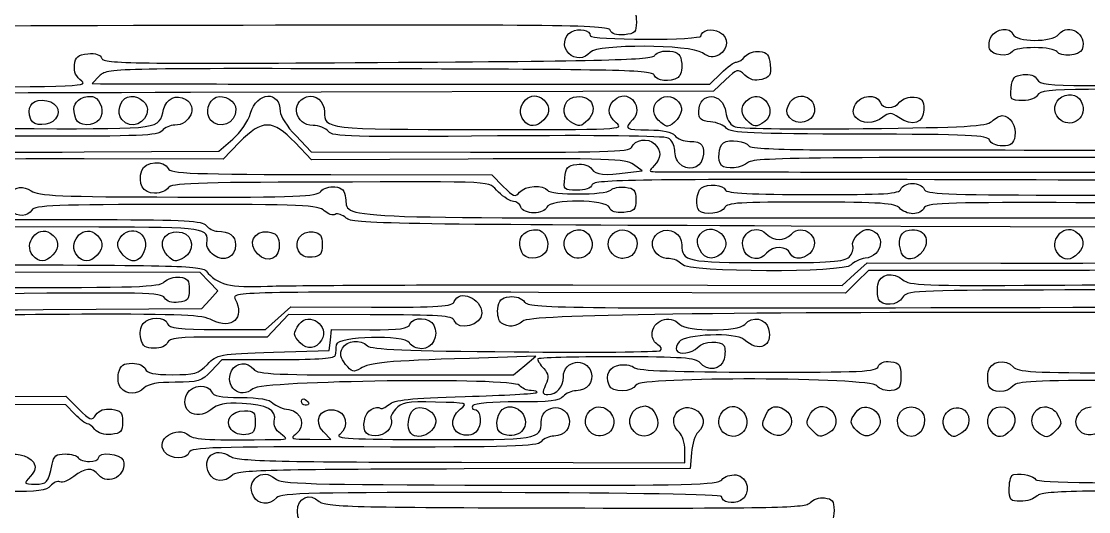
# Model space of a CAD drawing. Extents: x 25 to 242, y 39 to 365.
# Drawn here: x 101.6 to 162.4, y 161.5 to 189.4 of the extents above; entities that cross this region are included whole.
import ezdxf

# ---------------------------------------------------------------- set-up
doc = ezdxf.new("R2010")
doc.units = 0
doc.layers.add('Layer_1', color=7, linetype='CONTINUOUS')

msp = doc.modelspace()

# ---------------------------------------------------------------- linework, layer by layer
at = {"layer": 'Layer_1', "color": 7}
for points in [[(132.803239, 187.570313)], [(156.783205, 187.828763)], [(102.149419, 183.815133)], [(104.718049, 183.840003)], [(107.330609, 183.806473)], [(112.373979, 183.795773)], [(130.235929, 183.757753)], [(132.906599, 183.671973)], [(137.902319, 183.777993)], [(142.945689, 183.767333)], [(145.378239, 183.926773)], [(160.740465, 183.854273)], [(156.777925, 182.633343)], [(139.087909, 181.313533)], [(141.497179, 181.193553)], [(132.568139, 180.476153)], [(140.228279, 178.610493)], [(140.262589, 176.395893)], [(102.263059, 176.055013)], [(104.784739, 176.050003)], [(107.418249, 176.070133)], [(109.939899, 176.065133)], [(115.073619, 176.146933)], [(117.407979, 176.314743)], [(130.121539, 176.240383)], [(132.767589, 176.152443)], [(135.289279, 176.147443)], [(142.820939, 176.288163)], [(151.766019, 176.194713)], [(160.682795, 176.147793)], [(139.238099, 175.555233)], [(150.451339, 173.576553)], [(128.966429, 172.209893)], [(117.499929, 171.081163)], [(156.740095, 168.612323)], [(117.569149, 167.754533)], [(113.565619, 166.139343)], [(141.528439, 166.063133)], [(144.151009, 166.038133)], [(146.683589, 166.077933)], [(149.215709, 166.061833)], [(156.862605, 166.038173)], [(123.797679, 165.931243)], [(128.963649, 165.919443)], [(133.996859, 166.024533)], [(136.518539, 166.019553)], [(151.906229, 165.893183)], [(154.380539, 165.981543)], [(159.496175, 166.001923)], [(162.038425, 165.961183)], [(157.900975, 162.805693)], [(114.828579, 162.342973)]]:
    msp.add_lwpolyline(points, close=True, dxfattribs=at)
for points in [[(106.069149, 186.296583), (105.647529, 185.866543), (106.120289, 185.847443)], [(123.719599, 185.824543), (140.846159, 185.820543), (141.488559, 186.451133)], [(165.901245, 186.217153), (165.210825, 185.534593), (162.418275, 185.517593)], [(141.735419, 186.069413), (141.055029, 185.413273), (111.239869, 185.345473)], [(158.011015, 185.594513), (158.011235, 185.594463)], [(95.847479, 183.765723), (95.528909, 183.302153), (102.344659, 183.287653)], [(149.152009, 183.929273), (149.152019, 183.929773)], [(105.180579, 181.961713), (112.868129, 182.003813), (113.652339, 182.686743)], [(114.042739, 182.508593), (113.111639, 181.540973), (105.192539, 181.557773)], [(127.068559, 181.554593), (118.137389, 181.509893), (117.203589, 182.491693)], [(117.239799, 182.887063), (118.121229, 181.961303), (127.196109, 181.942003)], [(136.171209, 180.780013), (136.975999, 180.887443), (136.487869, 181.243393)], [(119.250479, 180.666063), (128.411649, 180.646563), (129.069339, 179.989523)], [(130.077989, 178.811433), (130.077989, 178.811613)], [(106.029879, 177.674363), (100.158339, 177.686863), (100.160339, 178.400683)], [(100.581379, 178.641973), (100.579379, 178.116883), (106.227449, 178.104883)], [(170.576381, 176.917223), (170.433371, 177.645653), (145.466809, 177.738753)], [(112.573589, 176.074133), (112.574179, 176.074133)], [(157.449445, 175.198543), (149.871479, 175.211143), (149.217909, 174.565023), (148.564359, 173.918913), (131.072769, 173.956113)], [(133.035299, 174.380453), (148.375589, 174.357153), (149.089029, 174.998593), (149.802469, 175.640033), (157.418385, 175.623833)], [(102.859269, 172.972543), (111.896709, 173.037443), (112.353369, 173.537343), (112.810029, 174.037243), (112.301769, 174.561133), (111.793519, 175.085023), (96.575779, 175.109923), (81.358053, 175.134823), (80.707943, 174.492113)], [(112.795909, 171.840403), (115.530049, 171.834403), (116.250079, 172.479263), (116.970099, 173.124133), (121.563399, 173.114133)], [(121.488989, 172.683363), (116.822629, 172.693363), (116.216629, 172.048263), (115.610629, 171.403153), (112.835529, 171.409153)], [(115.972349, 170.546043), (119.154229, 170.647013), (119.222529, 171.239403), (119.290829, 171.831783), (121.460869, 171.826783)], [(108.419619, 171.313603), (108.419619, 171.314083)], [(122.384219, 169.248833), (129.656989, 169.253833), (130.289079, 169.785683), (130.921159, 170.317503), (127.138229, 170.196983)], [(116.249799, 170.114093), (113.031939, 170.121093), (112.425939, 169.476003)], [(104.662209, 167.012633), (104.138539, 167.552413), (88.788733, 167.585013), (73.438923, 167.617613), (73.442923, 168.991743)], [(107.276729, 168.514543), (107.276829, 168.514793)], [(135.094459, 168.661743), (135.094459, 168.661383)], [(90.896983, 167.971163), (104.151279, 168.037563), (104.868939, 167.320623)], [(105.805089, 166.137183), (105.805069, 166.137343)], [(118.047569, 165.583693), (119.243509, 165.580693), (118.819769, 166.017463)], [(121.275929, 165.935923), (121.275989, 165.936243)], [(109.770269, 164.864693), (109.770269, 164.865193)], [(126.692079, 164.272513), (139.412979, 164.245513), (139.414979, 164.973253)], [(139.793529, 164.820453), (139.726929, 163.921643), (126.839019, 163.893443)], [(112.310679, 163.641023), (112.310929, 163.641053)]]:
    msp.add_lwpolyline(points, dxfattribs=at)
for points in [[(136.081199, 190.065953), (136.565459, 190.007753), (136.655999, 189.894693), (136.654299, 189.350413)], [(108.002089, 189.156973), (85.596803, 189.095073), (80.936913, 189.032423), (80.796903, 188.791073)], [(135.160689, 188.901653), (135.051369, 189.196453), (132.155979, 189.223673), (108.002089, 189.156973)], [(136.654299, 189.350413), (136.652299, 188.778353), (136.573599, 188.696413), (135.967669, 188.637853)], [(160.713445, 188.652993), (161.286085, 189.356543), (162.378465, 188.664393), (162.053485, 187.803893)], [(132.803189, 187.570273), (132.426179, 187.958883), (132.502299, 188.561553), (132.959949, 188.811283)], [(132.959949, 188.811283), (133.387409, 189.044543), (134.026179, 188.905183), (134.025159, 188.578863)], [(134.025159, 188.578863), (134.024899, 188.473033), (135.443009, 188.383433), (137.176669, 188.379753)], [(135.967669, 188.637853), (135.501749, 188.592853), (135.243969, 188.677053), (135.160689, 188.901653)], [(137.176669, 188.379753), (138.910329, 188.375753), (140.329049, 188.459653), (140.329379, 188.565463)], [(140.329379, 188.565463), (140.330379, 188.891773), (140.970029, 189.028433), (141.396019, 188.793363)], [(141.396019, 188.793363), (141.928039, 188.499793), (141.909979, 187.799923), (141.362719, 187.501263)], [(156.865985, 188.528813), (157.157845, 189.003413), (157.953505, 189.096003), (158.110155, 188.673593)], [(158.110155, 188.673593), (158.281955, 188.210303), (160.339875, 188.193983), (160.713445, 188.652993)], [(140.424799, 187.603413), (139.707739, 188.087683), (134.412349, 188.111593), (134.022249, 187.632313)], [(156.783185, 187.828723), (156.711185, 188.022743), (156.748485, 188.337783), (156.865985, 188.528813)], [(104.640619, 186.912973), (104.695219, 187.383823), (104.827569, 187.496193), (105.391549, 187.550703)], [(105.391549, 187.550703), (105.857299, 187.595703), (106.115249, 187.511503), (106.198449, 187.287113)], [(121.904399, 187.058133), (135.065609, 187.143233), (137.522489, 187.206753), (137.709519, 187.466533)], [(134.022249, 187.632313), (133.706039, 187.243813), (133.147529, 187.215383), (132.803239, 187.570313)], [(137.709519, 187.466533), (137.840279, 187.648133), (138.184859, 187.743953), (138.550819, 187.700453)], [(138.550819, 187.700453), (139.057919, 187.640153), (139.182919, 187.513443), (139.238079, 187.003633)], [(141.362719, 187.501263), (141.024929, 187.316943), (140.815139, 187.339793), (140.424799, 187.603413)], [(142.357889, 187.081243), (142.482709, 187.080983), (142.706989, 187.230843), (142.856289, 187.414273)], [(142.856289, 187.414273), (143.007359, 187.599873), (143.368649, 187.718553), (143.670889, 187.681883)], [(143.670889, 187.681883), (144.112629, 187.628283), (144.225819, 187.486593), (144.277179, 186.922963)], [(158.083665, 187.688983), (157.873135, 187.341963), (156.925985, 187.443763), (156.783205, 187.828763)], [(159.345175, 187.901773), (158.723145, 187.902773), (158.155465, 187.807373), (158.083665, 187.688983)], [(160.605345, 187.683623), (160.534245, 187.802283), (159.967215, 187.900443), (159.345175, 187.901773)], [(162.053485, 187.803893), (161.911345, 187.427553), (160.813315, 187.336363), (160.605345, 187.683623)], [(105.052269, 185.996373), (104.718209, 186.237533), (104.594269, 186.513513), (104.640619, 186.912973)], [(122.018699, 186.693633), (106.770959, 186.726033), (106.483169, 186.718833), (106.069149, 186.296583)], [(106.198449, 187.287113), (106.307299, 186.993603), (108.034269, 186.968423), (121.904399, 187.058133)], [(139.238079, 187.003633), (139.276379, 186.649683), (139.184479, 186.302233), (139.025429, 186.199383)], [(141.488559, 186.451133), (141.841869, 186.797963), (142.233079, 187.081513), (142.357889, 187.081243)], [(142.831039, 186.338253), (142.428669, 186.713553), (142.394749, 186.705233), (141.735419, 186.069413)], [(144.277179, 186.922963), (144.331079, 186.331083), (144.260479, 186.209603), (143.793299, 186.090453)], [(137.666559, 186.337193), (137.561439, 186.620663), (135.627439, 186.664723), (122.018699, 186.693633)], [(139.025429, 186.199383), (138.574389, 185.907763), (137.796559, 185.986643), (137.666559, 186.337193)], [(143.793299, 186.090453), (143.414219, 185.993753), (143.118779, 186.069853), (142.831039, 186.338253)], [(158.011235, 185.594463), (158.068935, 186.188633), (158.171975, 186.305213), (158.691885, 186.364873)], [(158.691885, 186.364873), (159.088275, 186.410373), (159.369805, 186.314673), (159.489515, 186.093843)], [(162.331875, 185.746883), (164.929405, 185.740883), (165.002535, 185.753883), (165.580425, 186.318953)], [(93.415399, 185.677063), (104.570119, 185.653363), (105.492349, 185.679063), (105.052269, 185.996373)], [(106.120289, 185.847443), (106.380299, 185.836943), (114.299999, 185.826543), (123.719599, 185.824543)], [(130.235929, 183.757773), (129.679859, 184.448623), (130.503059, 185.506303), (131.229709, 185.034603)], [(135.537569, 185.024423), (136.298059, 185.512883), (137.077449, 184.448343), (136.437339, 183.795463)], [(143.102649, 185.009403), (143.889519, 185.514803), (144.724979, 184.259213), (143.974359, 183.699333)], [(145.353469, 184.691853), (145.773459, 185.490823), (146.921619, 185.136983), (146.796119, 184.247263)], [(158.669295, 184.892853), (157.976445, 184.893853), (157.946115, 184.926653), (158.011015, 185.594513)], [(159.489515, 186.093843), (159.643035, 185.810633), (160.126875, 185.751563), (162.331875, 185.746883)], [(162.418275, 185.517593), (160.219705, 185.504193), (159.601255, 185.435793), (159.510675, 185.195933)], [(111.239869, 185.345473), (89.445463, 185.295973), (81.347063, 185.211973), (81.136073, 185.033343)], [(102.149419, 183.815173), (101.908489, 184.464833), (102.166519, 184.905043), (102.787579, 184.903723)], [(102.787579, 184.903723), (103.541079, 184.901723), (103.952889, 184.332403), (103.554409, 183.842833)], [(104.718049, 183.839973), (104.498539, 184.431893), (104.580599, 184.770053), (104.999169, 184.998453)], [(104.999169, 184.998453), (105.222329, 185.120233), (105.549839, 185.162473), (105.726959, 185.092353)], [(105.726959, 185.092353), (106.173459, 184.915503), (106.359049, 184.185183), (106.053019, 183.809203)], [(107.330609, 183.806473), (107.026929, 184.183743), (107.217069, 184.913273), (107.664669, 185.088213)], [(107.664669, 185.088213), (108.116349, 185.264753), (108.796459, 184.843383), (108.795039, 184.387873)], [(109.709399, 184.377453), (109.856019, 184.999523), (110.436129, 185.264193), (110.973479, 184.954163)], [(110.973479, 184.954163), (111.680909, 184.546003), (111.231449, 183.484233), (110.352019, 183.486103)], [(112.373979, 183.795773), (112.070299, 184.173053), (112.260439, 184.902573), (112.708039, 185.077523)], [(112.708039, 185.077523), (113.159729, 185.254063), (113.839839, 184.832693), (113.838419, 184.377183)], [(114.668429, 184.164173), (115.030879, 185.406043), (116.363569, 185.483973), (116.359769, 184.263073)], [(118.230229, 183.469403), (117.204019, 183.471403), (116.906879, 184.787013), (117.862859, 185.095763)], [(117.862859, 185.095763), (118.385749, 185.264653), (118.883289, 184.846063), (118.881399, 184.238853)], [(131.229709, 185.034603), (131.729909, 184.709913), (131.789819, 184.210933), (131.378929, 183.791853)], [(132.906599, 183.671973), (132.332029, 184.016973), (132.437249, 184.913153), (133.071309, 185.074853)], [(133.071309, 185.074853), (134.018729, 185.316453), (134.559479, 184.458493), (133.890089, 183.775753)], [(135.511069, 183.617123), (134.959859, 184.054053), (134.971299, 184.660703), (135.537569, 185.024423)], [(137.902319, 183.777993), (137.494039, 184.198823), (137.557059, 184.697533), (138.059279, 185.020103)], [(138.059279, 185.020103), (138.488659, 185.295883), (139.122739, 184.986703), (139.223789, 184.452353)], [(140.210869, 184.261083), (140.214869, 185.432953), (141.614809, 185.382433), (141.748199, 184.205583)], [(142.945689, 183.767293), (142.537409, 184.188123), (142.600439, 184.686843), (143.102649, 185.009403)], [(149.136019, 184.683943), (149.410149, 185.205423), (150.359399, 185.285643), (150.538579, 184.802463)], [(151.674129, 184.810463), (151.825189, 184.996053), (152.186479, 185.114743), (152.488729, 185.078063)], [(152.488729, 185.078063), (152.938139, 185.023563), (153.031519, 184.900603), (153.029849, 184.365753)], [(159.510675, 185.195933), (159.442175, 185.014603), (159.101665, 184.891933), (158.669295, 184.892853)], [(160.740465, 183.854273), (160.363445, 184.242883), (160.439575, 184.845553), (160.897225, 185.095283)], [(160.897225, 185.095283), (161.411355, 185.375833), (161.909775, 185.183383), (162.076165, 184.639953)], [(102.344659, 183.287653), (109.631479, 183.272153), (109.442309, 183.244153), (109.709399, 184.377453)], [(108.795039, 184.387873), (108.793039, 183.577383), (107.824379, 183.193023), (107.330609, 183.806473)], [(113.838419, 184.377183), (113.836419, 183.566693), (112.867759, 183.182333), (112.373979, 183.795773)], [(139.223789, 184.452353), (139.287189, 184.117283), (138.747009, 183.426843), (138.422059, 183.427533)], [(145.378269, 183.926773), (145.185169, 184.166683), (145.178919, 184.359743), (145.353469, 184.691853)], [(149.152019, 183.929773), (148.966829, 184.159843), (148.962709, 184.354213), (149.136019, 184.683943)], [(150.538579, 184.802463), (150.694659, 184.381583), (151.328509, 184.386313), (151.674129, 184.810463)], [(153.029849, 184.365753), (153.027849, 183.590253), (152.393779, 183.393033), (151.608519, 183.923373)], [(162.076165, 184.639953), (162.322825, 183.834483), (161.327605, 183.249073), (160.740465, 183.854273)], [(103.554409, 183.842833), (103.207919, 183.417133), (102.303629, 183.399333), (102.149419, 183.815133)], [(106.053019, 183.809203), (105.714469, 183.393263), (104.876549, 183.412593), (104.718049, 183.840003)], [(113.652339, 182.686743), (114.102959, 183.079163), (114.535189, 183.707633), (114.668429, 184.164173)], [(117.203589, 182.491693), (115.939529, 183.820733), (115.308569, 183.824113), (114.042739, 182.508593)], [(116.359769, 184.263073), (116.358969, 184.015433), (116.755009, 183.396223), (117.239799, 182.887063)], [(118.881399, 184.238853), (118.878399, 183.257653), (118.926499, 183.252193), (127.693729, 183.238623)], [(131.378929, 183.791853), (130.955569, 183.360043), (130.565439, 183.348413), (130.235929, 183.757753)], [(133.890089, 183.775753), (133.506089, 183.384093), (133.403989, 183.373323), (132.906599, 183.671973)], [(136.437339, 183.795463), (135.928829, 183.276813), (136.023429, 183.216133), (137.344939, 183.213333)], [(138.422059, 183.427533), (138.322959, 183.427743), (138.089109, 183.585453), (137.902319, 183.777993)], [(140.876369, 183.678173), (140.330979, 183.733573), (140.209559, 183.839903), (140.210869, 184.261083)], [(141.794019, 183.299153), (141.656219, 183.470353), (141.243269, 183.640913), (140.876369, 183.678173)], [(141.748199, 184.205583), (141.783799, 183.891523), (141.986749, 183.538633), (142.199229, 183.421393)], [(143.974359, 183.699333), (143.485659, 183.334833), (143.357009, 183.343333), (142.945689, 183.767333)], [(146.796119, 184.247263), (146.709419, 183.632723), (145.783409, 183.423413), (145.378239, 183.926773)], [(150.703059, 183.945473), (150.179429, 183.541423), (149.470169, 183.534023), (149.152009, 183.929273)], [(149.567129, 183.290043), (155.461699, 183.359143), (156.604465, 183.423313), (156.906735, 183.702343)], [(151.608519, 183.923373), (151.169829, 184.219643), (151.061799, 184.222273), (150.703059, 183.945473)], [(156.906735, 183.702343), (157.103635, 183.884113), (157.368755, 184.032613), (157.495865, 184.032343)], [(157.495865, 184.032343), (157.945165, 184.031343), (158.332065, 183.410183), (158.227325, 182.857893)], [(109.631819, 183.164433), (109.408029, 182.889493), (108.337139, 182.843993), (102.387799, 182.856623)], [(110.352019, 183.486103), (110.100349, 183.486633), (109.776259, 183.341893), (109.631819, 183.164433)], [(119.103339, 183.125473), (118.951649, 183.313933), (118.558749, 183.468703), (118.230229, 183.469403)], [(128.742259, 182.867493), (120.366289, 182.791793), (119.350079, 182.818893), (119.103339, 183.125473)], [(127.693729, 183.238623), (135.759109, 183.226123), (135.990209, 183.237623), (135.511069, 183.617123)], [(137.344939, 183.213333), (138.186449, 183.211333), (138.663089, 183.107533), (138.840639, 182.886953)], [(149.351279, 182.972363), (143.242949, 182.985363), (142.003479, 183.038963), (141.794019, 183.299153)], [(142.199229, 183.421393), (142.441169, 183.287883), (145.194599, 183.238803), (149.567129, 183.290043)], [(102.387799, 182.856623), (96.004129, 182.870223), (95.378159, 182.839223), (95.076599, 182.495093)], [(138.472489, 182.750383), (138.252769, 182.871153), (134.346029, 182.918173), (128.742259, 182.867493)], [(136.381669, 182.215793), (136.550169, 182.661943), (137.334809, 182.786973), (137.687139, 182.423813)], [(138.838089, 182.060613), (138.838879, 182.329003), (138.674409, 182.639403), (138.472489, 182.750383)], [(138.840639, 182.886953), (138.983969, 182.708893), (139.367759, 182.562633), (139.693519, 182.561943)], [(139.693519, 182.561943), (140.401019, 182.560943), (140.604429, 182.288243), (140.428409, 181.578543)], [(141.497179, 181.193503), (141.260469, 181.437493), (141.345839, 182.308143), (141.623789, 182.484613)], [(141.623789, 182.484613), (141.958339, 182.697023), (142.897369, 182.577113), (143.064099, 182.300633)], [(156.777925, 182.633383), (156.674485, 182.912323), (155.652269, 182.958973), (149.351279, 182.972363)], [(157.510395, 182.308593), (157.159785, 182.309383), (156.846585, 182.448203), (156.777925, 182.633343)], [(158.227325, 182.857893), (158.143825, 182.417343), (158.000485, 182.307553), (157.510395, 182.308593)], [(97.137279, 182.286323), (97.461139, 181.952493), (98.181929, 181.923403), (105.180579, 181.961713)], [(127.196109, 181.942003), (134.657669, 181.926103), (136.290669, 181.974803), (136.381669, 182.215793)], [(137.687139, 182.423813), (138.087029, 182.011623), (138.079629, 181.604383), (137.664539, 181.181033)], [(139.087929, 181.313533), (138.949679, 181.456033), (138.837249, 181.792223), (138.838089, 182.060613)], [(143.064099, 182.300633), (143.138899, 182.176563), (144.732559, 182.088513), (146.951049, 182.085883)], [(146.951049, 182.085883), (149.019119, 182.083883), (163.051695, 182.062683), (178.134561, 182.039683)], [(105.192539, 181.557773), (98.196759, 181.572673), (97.258579, 181.535273), (97.146019, 181.237243)], [(108.468969, 180.904433), (108.633309, 181.429673), (109.783629, 181.509833), (109.969369, 181.008973)], [(136.487869, 181.243393), (136.049599, 181.562983), (135.087369, 181.594773), (127.068559, 181.554593)], [(132.568109, 180.476173), (132.626109, 181.072573), (132.728029, 181.186813), (133.256429, 181.247323)], [(133.256429, 181.247323), (133.639359, 181.291223), (133.966679, 181.191423), (134.111829, 180.986713)], [(140.428409, 181.578543), (140.285059, 181.000593), (139.535309, 180.852373), (139.087909, 181.313533)], [(143.037279, 181.368453), (142.681889, 181.040383), (141.748599, 180.934403), (141.497179, 181.193553)], [(174.568732, 181.627463), (147.208279, 181.681963), (143.342449, 181.650163), (143.037279, 181.368453)], [(109.204149, 179.610083), (108.537879, 179.611083), (108.232609, 180.148963), (108.468969, 180.904433)], [(109.969369, 181.008973), (110.073449, 180.728313), (111.301079, 180.682953), (119.250479, 180.666063)], [(134.111829, 180.986713), (134.355859, 180.642513), (134.804179, 180.597513), (136.171209, 180.780013)], [(137.664539, 181.181033), (137.363379, 180.873863), (137.368049, 180.842153), (137.716039, 180.832203)], [(137.716039, 180.832203), (137.926539, 180.826203), (145.517389, 180.814303), (154.584599, 180.806003)], [(154.584599, 180.806003), (167.110765, 180.794403), (171.145877, 180.852903), (171.384518, 181.049773)], [(101.043749, 178.590273), (100.304979, 179.351773), (101.274839, 180.348253), (102.167809, 179.745163)], [(118.658789, 180.240263), (111.553969, 180.223363), (110.120059, 180.169463), (109.978969, 179.914383)], [(128.789349, 179.676203), (128.116029, 180.319703), (129.095689, 180.265163), (118.658789, 180.240263)], [(129.997169, 179.664353), (130.298649, 180.034753), (131.380799, 180.112383), (131.581069, 179.777973)], [(133.255509, 179.774433), (132.529849, 179.776433), (132.502789, 179.803633), (132.568139, 180.476153)], [(134.132879, 180.095763), (134.055779, 179.891583), (133.733119, 179.773423), (133.255509, 179.774433)], [(153.644629, 180.377513), (136.603119, 180.413713), (134.240069, 180.379513), (134.132879, 180.095763)], [(140.354899, 179.907073), (140.704929, 180.172833), (141.630629, 180.089743), (141.729089, 179.783723)], [(151.725829, 179.842953), (151.792929, 180.020563), (152.090139, 180.165373), (152.386329, 180.164743)], [(152.386329, 180.164743), (152.682529, 180.164213), (152.978849, 180.018043), (153.044819, 179.840153)], [(173.303795, 180.001663), (173.064, 180.299573), (170.904622, 180.340853), (153.644629, 180.377513)], [(102.167809, 179.745163), (102.602229, 179.451783), (103.739999, 179.403323), (110.532549, 179.388883)], [(109.978969, 179.914383), (109.885969, 179.746303), (109.537349, 179.609373), (109.204149, 179.610083)], [(110.532549, 179.388883), (117.378509, 179.374383), (118.429569, 179.415283), (118.665949, 179.705703)], [(118.665949, 179.705703), (118.817009, 179.891303), (119.178299, 180.009983), (119.480539, 179.973303)], [(119.480539, 179.973303), (119.893319, 179.923203), (120.038849, 179.768923), (120.086889, 179.330493)], [(129.656139, 179.135703), (129.490099, 179.135963), (129.100039, 179.379283), (128.789349, 179.676203)], [(129.069339, 179.989523), (129.649299, 179.410133), (129.758969, 179.371703), (129.997169, 179.664353)], [(131.581069, 179.777973), (131.755319, 179.487013), (134.904549, 179.495023), (135.190959, 179.786973)], [(135.190959, 179.786973), (135.315969, 179.914473), (135.689719, 179.986403), (136.021519, 179.946803)], [(136.021519, 179.946803), (136.536449, 179.885303), (136.624489, 179.780163), (136.622769, 179.228423)], [(140.228279, 178.610493), (139.993479, 178.852513), (140.075769, 179.695143), (140.354899, 179.907073)], [(141.729089, 179.783723), (141.784089, 179.612863), (143.259929, 179.537733), (146.705549, 179.530413)], [(146.705549, 179.530413), (150.865749, 179.521413), (151.622239, 179.568713), (151.725829, 179.842953)], [(153.044819, 179.840153), (153.148309, 179.561093), (154.182519, 179.514533), (160.579795, 179.500943)], [(160.579795, 179.500943), (167.111675, 179.487043), (168.009965, 179.525243), (168.121979, 179.821883)], [(110.432089, 178.965763), (103.581459, 178.962763), (102.352309, 178.914763), (102.204499, 178.645773)], [(118.871229, 178.610173), (118.525079, 178.933033), (117.667239, 178.969173), (110.432089, 178.965763)], [(120.086889, 179.330493), (120.218559, 178.128833), (118.827189, 178.190133), (145.534349, 178.209413)], [(130.077989, 178.811613), (130.011989, 178.989513), (129.822189, 179.135353), (129.656139, 179.135703)], [(130.812469, 178.486673), (130.460069, 178.487473), (130.146769, 178.625953), (130.077989, 178.811433)], [(131.548969, 178.808303), (131.479069, 178.623123), (131.164879, 178.485923), (130.812469, 178.486673)], [(135.126469, 178.786903), (134.947919, 179.268363), (131.729999, 179.287583), (131.548969, 178.808303)], [(136.622769, 179.228423), (136.620769, 178.656363), (136.542069, 178.574423), (135.936139, 178.515843)], [(146.600859, 179.099713), (142.541359, 179.108713), (141.797349, 179.060913), (141.693879, 178.786933)], [(151.646479, 178.765793), (151.428799, 179.036223), (150.597849, 179.091213), (146.600859, 179.099713)], [(160.575205, 179.070023), (154.180819, 179.083623), (153.146689, 179.041423), (153.041459, 178.762833)], [(168.247572, 178.730523), (168.024949, 179.007113), (166.907085, 179.056573), (160.575205, 179.070023)], [(102.204499, 178.645773), (101.994439, 178.263513), (101.388829, 178.234553), (101.043749, 178.590273)], [(119.493629, 178.400223), (119.363229, 178.318023), (119.083149, 178.412523), (118.871229, 178.610173)], [(120.115479, 178.190783), (119.903859, 178.388153), (119.624029, 178.482403), (119.493629, 178.400223)], [(135.936139, 178.515843), (135.464639, 178.470243), (135.212599, 178.554643), (135.126469, 178.786903)], [(141.693879, 178.786933), (141.571799, 178.463713), (140.496299, 178.334233), (140.228279, 178.610493)], [(145.534349, 178.209413), (167.989936, 178.225613), (170.287012, 178.195613), (170.53926, 177.882193)], [(152.413289, 178.440963), (152.134859, 178.441493), (151.789799, 178.587733), (151.646479, 178.765793)], [(153.041459, 178.762833), (152.974359, 178.585213), (152.691699, 178.440373), (152.413289, 178.440963)], [(102.263059, 176.055033), (101.706979, 176.745883), (102.530179, 177.803563), (103.256829, 177.331873)], [(104.784739, 176.050033), (104.228659, 176.740883), (105.051869, 177.798563), (105.778519, 177.326863)], [(112.170849, 176.765003), (112.312779, 177.633793), (112.126249, 177.661413), (106.029879, 177.674363)], [(106.227449, 178.104883), (110.991579, 178.094783), (111.916289, 178.042183), (112.136099, 177.769133)], [(107.343709, 177.196873), (108.018789, 177.885413), (108.995409, 177.155273), (108.595019, 176.261333)], [(109.939899, 176.065133), (109.274769, 176.750703), (109.820859, 177.606363), (110.766769, 177.360733)], [(112.136099, 177.769133), (112.279429, 177.591073), (112.566509, 177.445023), (112.774059, 177.444583)], [(145.466809, 177.738753), (122.522169, 177.824353), (120.469089, 177.860953), (120.115479, 178.190783)], [(132.924349, 177.393453), (133.438479, 177.674003), (133.936899, 177.481553), (134.103299, 176.938133)], [(135.289279, 176.147443), (134.621629, 176.835623), (135.454949, 177.862323), (136.301849, 177.394993)], [(137.982969, 177.389353), (138.554689, 177.701333), (139.243569, 177.306553), (139.241579, 176.668063)], [(140.297469, 177.282793), (140.890349, 178.011213), (142.126039, 177.158703), (141.634729, 176.360193)], [(142.820939, 176.288213), (142.367249, 177.163603), (143.342869, 177.955223), (144.055839, 177.290213)], [(145.483179, 177.278513), (146.122829, 177.930923), (147.156589, 177.127183), (146.678079, 176.349493)], [(148.991919, 176.590293), (148.853979, 176.962243), (149.495159, 177.621563), (149.911969, 177.536373)], [(152.033089, 177.459673), (152.925679, 177.747963), (153.491979, 177.056373), (152.976969, 176.306983)], [(160.682795, 176.147813), (160.126715, 176.838663), (160.949925, 177.896343), (161.676575, 177.424653)], [(103.256829, 177.331873), (103.757029, 177.007173), (103.816939, 176.508203), (103.406049, 176.089113)], [(105.778519, 177.326863), (106.278719, 177.002163), (106.338629, 176.503193), (105.927739, 176.084103)], [(107.418209, 176.070133), (107.024619, 176.475833), (107.000099, 176.846443), (107.343709, 177.196873)], [(110.766769, 177.360733), (111.421809, 177.190633), (111.497159, 176.282193), (110.883979, 175.947573)], [(112.774059, 177.444583), (113.467959, 177.443583), (113.815419, 177.185193), (113.813819, 176.672773)], [(115.073619, 176.146933), (114.487819, 176.750753), (114.843499, 177.497153), (115.669539, 177.397513)], [(115.669539, 177.397513), (116.104269, 177.345113), (116.247559, 177.197373), (116.296409, 176.751363)], [(117.407979, 176.314743), (117.106959, 176.895563), (117.569969, 177.498223), (118.241429, 177.399573)], [(118.241429, 177.399573), (118.655679, 177.338673), (118.754389, 177.199383), (118.752759, 176.677763)], [(130.121539, 176.240343), (129.902039, 176.832263), (129.984089, 177.170423), (130.402659, 177.398823)], [(130.402659, 177.398823), (130.625819, 177.520613), (130.953329, 177.562833), (131.130449, 177.492723)], [(131.130449, 177.492723), (131.576949, 177.315883), (131.762539, 176.585553), (131.456519, 176.209583)], [(132.767589, 176.152443), (132.390569, 176.541053), (132.466699, 177.143723), (132.924349, 177.393453)], [(136.301849, 177.394993), (137.016409, 177.000683), (136.702089, 175.885893), (135.876859, 175.887643)], [(138.519919, 175.879953), (137.588869, 175.881953), (137.203869, 176.964213), (137.982969, 177.389353)], [(140.262569, 176.395883), (140.074159, 176.823283), (140.081809, 177.017863), (140.297469, 177.282793)], [(144.055839, 177.290213), (144.521999, 176.855403), (145.063989, 176.850973), (145.483179, 177.278513)], [(149.911969, 177.536373), (150.887199, 177.337043), (150.707249, 176.020613), (149.687919, 175.897313)], [(151.766019, 176.194713), (151.532149, 176.825353), (151.639209, 177.332463), (152.033089, 177.459673)], [(161.676575, 177.424653), (162.176775, 177.099953), (162.236685, 176.600983), (161.825795, 176.181893)], [(112.574179, 176.074133), (112.320219, 176.257463), (112.138719, 176.568353), (112.170849, 176.765003)], [(113.813819, 176.672773), (113.811819, 175.959543), (113.164789, 175.647343), (112.573589, 176.074133)], [(116.296409, 176.751363), (116.389209, 175.903873), (115.659419, 175.543123), (115.073619, 176.146933)], [(118.752759, 176.677763), (118.750759, 176.136763), (118.658759, 176.020683), (118.186779, 175.965793)], [(134.103299, 176.938133), (134.349949, 176.132653), (133.354729, 175.547253), (132.767589, 176.152443)], [(139.241579, 176.668063), (139.238579, 175.716183), (139.495779, 175.662423), (144.098689, 175.652643)], [(141.634729, 176.360193), (141.257649, 175.747373), (140.540259, 175.766013), (140.262589, 176.395893)], [(145.415799, 176.175463), (145.256289, 176.605573), (144.417949, 176.616793), (144.073349, 176.193363)], [(148.776919, 175.972133), (148.954199, 176.152953), (149.050949, 176.431113), (148.991919, 176.590293)], [(157.418385, 175.623833), (165.523835, 175.606633), (165.387465, 175.589233), (165.541745, 176.661903)], [(103.406049, 176.089113), (102.982689, 175.657313), (102.592559, 175.645673), (102.263059, 176.055013)], [(105.927739, 176.084103), (105.504379, 175.652303), (105.114239, 175.640673), (104.784739, 176.050003)], [(108.595019, 176.261333), (108.321609, 175.650933), (107.892579, 175.581223), (107.418249, 176.070133)], [(110.883979, 175.947573), (110.357399, 175.660243), (110.329319, 175.663733), (109.939899, 176.065133)], [(118.186779, 175.965793), (117.800419, 175.920893), (117.555169, 176.030793), (117.407979, 176.314743)], [(131.456519, 176.209583), (131.117959, 175.793623), (130.280049, 175.812953), (130.121539, 176.240383)], [(135.876859, 175.887643), (135.691939, 175.887903), (135.427519, 176.004943), (135.289279, 176.147443)], [(139.238099, 175.555233), (139.094779, 175.733293), (138.771589, 175.879423), (138.519919, 175.879953)], [(144.073349, 176.193363), (143.707849, 175.744313), (143.078089, 175.791973), (142.820939, 176.288163)], [(144.098689, 175.652643), (147.727069, 175.644643), (148.508439, 175.698243), (148.776919, 175.972133)], [(146.678079, 176.349493), (146.371249, 175.850813), (145.576809, 175.741293), (145.415799, 176.175463)], [(149.687919, 175.897313), (149.390079, 175.861313), (149.032899, 175.692363), (148.894179, 175.521933)], [(152.976969, 176.306983), (152.608739, 175.771163), (151.945879, 175.709703), (151.766019, 176.194713)], [(161.825795, 176.181893), (161.402435, 175.750083), (161.012295, 175.738453), (160.682795, 176.147793)], [(96.603409, 175.526293), (110.383569, 175.524293), (111.880089, 175.490293), (112.132669, 175.176503)], [(112.132669, 175.176503), (112.765879, 174.389823), (113.503529, 174.206623), (115.634329, 174.306853)], [(148.894179, 175.521933), (148.513129, 175.053783), (139.617039, 175.084463), (139.238099, 175.555233)], [(150.407919, 174.384683), (150.496219, 175.009463), (151.302389, 175.171693), (151.837689, 174.672403)], [(165.416785, 175.624693), (165.038685, 175.198633), (164.808125, 175.186293), (157.449445, 175.198543)], [(100.162599, 174.237753), (108.258359, 174.220553), (109.465029, 174.260153), (109.751459, 174.552283)], [(109.751459, 174.552283), (109.931679, 174.736093), (110.327199, 174.856453), (110.630389, 174.819743)], [(110.630389, 174.819743), (111.088659, 174.764243), (111.181309, 174.643973), (111.179639, 174.106623)], [(151.837689, 174.672403), (152.176169, 174.356693), (153.033879, 174.324683), (159.982955, 174.368463)], [(159.982955, 174.368463), (166.039455, 174.406563), (167.823775, 174.479963), (168.085293, 174.701573)], [(109.774149, 173.648473), (109.617069, 173.938263), (108.493849, 173.965163), (100.311989, 173.875123)], [(111.179639, 174.106623), (111.177639, 173.552653), (111.090039, 173.450183), (110.564999, 173.389933)], [(131.072769, 173.956113), (113.844459, 173.992713), (113.584429, 173.987013), (113.797409, 173.576043)], [(115.634329, 174.306853), (116.767699, 174.360153), (124.598139, 174.393353), (133.035299, 174.380453)], [(126.278659, 173.427313), (126.553389, 174.154723), (127.834639, 173.622643), (127.843189, 172.777603)], [(150.451319, 173.576593), (150.388519, 173.745873), (150.369019, 174.109513), (150.407919, 174.384683)], [(159.843585, 174.090673), (152.472529, 174.067473), (152.023079, 174.043673), (151.824719, 173.666353)], [(168.028167, 173.764663), (167.693845, 174.076503), (166.789585, 174.112523), (159.843585, 174.090673)], [(110.564999, 173.389933), (110.176779, 173.345433), (109.887099, 173.440133), (109.774149, 173.648473)], [(113.797409, 173.576043), (114.360329, 172.489893), (113.604149, 171.799803), (112.483059, 172.376553)], [(121.563399, 173.114133), (125.452479, 173.106133), (126.175399, 173.153933), (126.278659, 173.427313)], [(128.758789, 173.015033), (128.816389, 173.518003), (128.944819, 173.651103), (129.426109, 173.706573)], [(129.426109, 173.706573), (129.807989, 173.750573), (130.116559, 173.642073), (130.285029, 173.404393)], [(130.285029, 173.404393), (130.531839, 173.056283), (132.082229, 173.037183), (155.577899, 173.093103)], [(151.824719, 173.666353), (151.576289, 173.193743), (150.616579, 173.131023), (150.451339, 173.576553)], [(155.577899, 173.093103), (178.613558, 173.147903), (180.635953, 173.181303), (180.960735, 173.512603)], [(93.419859, 173.282533), (93.791399, 172.935993), (94.505999, 172.912523), (102.859269, 172.972543)], [(112.483059, 172.376553), (111.906539, 172.673143), (110.858959, 172.719623), (105.046479, 172.706543)], [(117.439069, 172.136233), (117.989049, 172.902913), (119.209209, 172.039633), (118.712159, 171.235553)], [(127.843189, 172.777603), (127.850189, 172.080303), (126.510789, 171.715003), (126.275309, 172.350003)], [(128.966429, 172.209893), (128.807999, 172.313423), (128.718299, 172.661253), (128.758789, 173.015033)], [(164.840475, 172.804943), (141.039439, 172.838543), (130.584359, 172.692743), (130.175369, 172.321633)], [(137.544449, 171.542783), (137.547449, 172.363723), (138.550239, 172.730993), (139.137289, 172.125893)], [(105.046479, 172.706543), (101.325439, 172.698543), (98.226669, 172.635943), (98.160329, 172.568293)], [(108.419619, 171.314083), (108.344519, 171.624793), (108.399819, 171.992223), (108.549109, 172.175673)], [(108.549109, 172.175673), (108.886559, 172.590263), (109.787319, 172.586543), (109.941829, 172.169673)], [(109.941829, 172.169673), (110.039929, 171.905093), (110.559419, 171.845153), (112.795909, 171.840403)], [(117.499969, 171.081163), (117.088649, 171.505123), (117.081039, 171.637083), (117.439069, 172.136233)], [(121.460869, 171.826783), (123.195929, 171.822783), (123.655349, 171.886883), (123.752869, 172.145113)], [(126.275309, 172.350003), (126.173669, 172.624073), (125.443019, 172.674963), (121.488989, 172.683363)], [(123.752869, 172.145113), (123.920879, 172.589973), (124.881249, 172.549963), (125.115469, 172.088313)], [(130.175369, 172.321633), (129.799519, 171.980593), (129.377079, 171.941543), (128.966429, 172.209893)], [(139.137289, 172.125893), (139.539669, 171.711143), (142.486859, 171.718263), (142.825899, 172.134893)], [(142.825899, 172.134893), (143.236359, 172.639183), (144.037529, 172.489783), (144.184439, 171.881553)], [(123.723459, 171.076433), (123.464219, 171.554683), (119.591219, 171.455003), (119.547139, 170.968943)], [(125.115469, 172.088313), (125.417859, 171.492343), (125.032769, 170.741833), (124.425209, 170.743123)], [(137.884859, 170.968573), (137.696989, 171.076963), (137.543799, 171.335353), (137.544449, 171.542783)], [(142.781559, 171.272803), (142.315379, 171.682973), (139.420619, 171.581653), (139.085369, 171.143433)], [(144.184439, 171.881553), (144.433659, 170.849783), (143.649219, 170.509393), (142.781559, 171.272803)], [(109.183489, 170.770513), (108.682659, 170.771513), (108.523149, 170.884983), (108.419619, 171.313603)], [(109.938469, 171.092113), (109.867369, 170.903953), (109.552309, 170.769733), (109.183489, 170.770513)], [(112.835529, 171.409153), (110.562629, 171.414153), (110.038359, 171.356653), (109.938469, 171.092113)], [(118.712159, 171.235553), (118.394919, 170.722323), (117.908209, 170.660333), (117.499929, 171.081163)], [(119.547139, 170.968943), (119.531039, 170.791223), (119.506539, 170.524633), (119.492739, 170.376533)], [(119.900559, 170.770823), (120.145379, 171.236553), (120.938139, 171.313403), (121.329859, 170.909373)], [(121.329859, 170.909373), (121.528249, 170.704753), (123.549879, 170.622293), (129.691359, 170.568323)], [(124.425209, 170.743123), (124.138289, 170.743653), (123.822499, 170.893723), (123.723459, 171.076433)], [(138.008819, 170.634323), (138.141989, 170.718223), (138.093919, 170.847993), (137.884859, 170.968573)], [(139.085369, 171.143433), (138.950599, 170.967263), (138.884569, 170.749253), (138.938649, 170.658953)], [(140.138939, 170.815623), (140.502909, 171.186853), (141.446019, 171.244533), (141.647619, 170.907923)], [(141.647619, 170.907923), (141.722719, 170.782523), (141.725419, 170.443163), (141.653619, 170.153783)], [(112.211519, 169.853773), (112.780829, 170.435223), (112.843439, 170.446753), (115.972349, 170.546043)], [(119.492739, 170.376533), (119.473839, 170.173913), (118.671069, 170.108953), (116.249799, 170.114093)], [(120.086769, 169.854693), (119.778769, 170.242143), (119.735239, 170.456313), (119.900559, 170.770823)], [(129.691359, 170.568323), (134.146259, 170.529223), (137.889119, 170.559323), (138.008819, 170.634323)], [(135.518409, 170.286793), (133.047639, 170.291793), (131.025909, 170.231293), (131.025659, 170.151713)], [(132.493509, 169.143673), (132.496509, 170.086023), (133.804789, 170.295593), (134.079729, 169.397743)], [(140.271299, 169.953503), (140.054529, 170.222803), (139.255199, 170.278853), (135.518409, 170.286793)], [(138.938649, 170.658953), (139.103939, 170.382953), (139.804369, 170.474383), (140.138939, 170.815623)], [(107.152719, 169.376923), (107.258909, 169.805093), (107.419129, 169.917813), (107.919959, 169.916753)], [(107.919959, 169.916753), (108.288779, 169.915963), (108.603029, 169.780413), (108.672919, 169.591953)], [(110.212719, 169.265483), (111.481639, 169.262483), (111.694099, 169.325283), (112.211519, 169.853773)], [(113.590009, 169.487433), (113.851339, 169.984593), (114.480739, 170.026943), (114.846919, 169.572033)], [(120.924959, 169.620173), (120.545999, 169.384633), (120.435979, 169.415413), (120.086769, 169.854693)], [(127.138229, 170.196983), (122.404499, 170.046173), (121.470919, 169.959503), (120.924959, 169.620173)], [(131.025659, 170.151713), (131.025419, 170.072113), (131.181509, 169.829033), (131.372529, 169.611433)], [(135.094459, 168.661383), (134.863089, 169.285283), (135.117059, 169.750213), (135.727729, 169.820663)], [(135.727729, 169.820663), (136.058779, 169.858863), (136.431269, 169.785363), (136.555479, 169.657303)], [(141.653619, 170.153783), (141.502359, 169.543933), (140.695109, 169.426973), (140.271299, 169.953503)], [(143.546379, 169.410143), (149.494419, 169.397543), (150.326829, 169.436543), (150.438849, 169.733123)], [(150.438849, 169.733123), (150.521949, 169.953133), (150.767639, 170.046303), (151.145129, 170.000963)], [(151.145129, 170.000963), (151.653969, 169.939863), (151.723719, 169.840203), (151.721649, 169.177313)], [(156.696675, 169.420363), (156.782875, 170.030393), (157.714655, 170.221603), (158.123845, 169.713233)], [(158.123845, 169.713233), (158.355775, 169.425093), (159.233735, 169.376783), (164.439085, 169.365723)], [(107.276829, 168.514793), (107.128659, 168.698873), (107.075729, 169.066533), (107.152719, 169.376923)], [(108.672919, 169.591953), (108.763119, 169.348603), (109.144489, 169.267753), (110.212719, 169.265483)], [(112.425939, 169.476003), (111.867509, 168.881523), (111.706369, 168.831133), (110.373259, 168.833953)], [(114.802039, 168.462503), (114.097989, 167.817323), (113.138559, 168.628623), (113.590009, 169.487433)], [(129.991309, 168.656953), (129.623419, 169.114003), (115.313059, 168.930813), (114.802039, 168.462503)], [(114.846919, 169.572033), (115.075079, 169.288573), (116.111009, 169.244163), (122.384219, 169.248833)], [(131.372529, 169.611433), (131.655189, 169.289443), (131.675049, 169.115773), (131.479199, 168.678513)], [(131.612289, 168.140443), (132.123849, 168.139443), (132.491689, 168.558133), (132.493509, 169.143673)], [(134.079729, 169.397743), (134.245529, 168.856323), (133.833229, 168.351193), (133.226539, 168.352483)], [(136.555479, 169.657303), (136.707609, 169.500493), (138.989519, 169.419823), (143.546379, 169.410143)], [(150.362839, 168.630643), (149.963389, 169.126903), (136.805709, 169.165283), (136.618929, 168.670743)], [(151.721649, 169.177313), (151.719649, 168.526593), (151.644749, 168.414463), (151.175759, 168.359583)], [(156.740075, 168.612283), (156.677275, 168.781553), (156.657775, 169.145193), (156.696675, 169.420363)], [(108.610369, 168.514503), (108.206689, 168.102783), (107.608149, 168.102783), (107.276729, 168.514543)], [(110.373259, 168.833953), (109.367509, 168.835953), (108.830209, 168.738753), (108.610369, 168.514503)], [(111.064289, 168.199703), (111.324279, 168.694293), (112.278329, 168.755633), (112.451419, 168.288903)], [(130.660589, 168.358253), (130.424329, 168.358773), (130.123149, 168.493163), (129.991309, 168.656953)], [(131.479199, 168.678513), (131.271709, 168.215283), (131.290049, 168.141123), (131.612289, 168.140443)], [(136.618929, 168.670743), (136.460699, 168.251793), (135.249119, 168.244363), (135.094459, 168.661743)], [(151.175759, 168.359583), (150.873289, 168.324183), (150.512739, 168.444383), (150.362839, 168.630643)], [(158.129275, 168.625023), (157.795905, 168.215463), (156.890335, 168.207173), (156.740095, 168.612323)], [(164.338125, 168.935033), (159.308935, 168.945733), (158.351375, 168.897933), (158.129275, 168.625023)], [(112.405459, 167.269833), (111.542889, 166.577723), (110.567249, 167.254133), (111.064289, 168.199703)], [(112.451419, 168.288903), (112.542919, 168.042143), (112.936169, 167.964673), (114.109929, 167.962173)], [(114.109929, 167.962173), (115.158249, 167.960173), (115.743189, 167.861293), (115.945699, 167.652563)], [(117.569149, 167.754533), (117.569409, 167.880033), (117.664249, 167.922583), (117.779579, 167.849133)], [(122.558149, 167.565503), (122.853939, 167.833873), (123.726229, 167.925403), (126.903419, 168.021403)], [(126.903419, 168.021403), (129.089769, 168.087503), (130.926199, 168.190093), (130.984379, 168.249433)], [(132.490039, 168.030843), (132.284919, 167.778833), (131.706799, 167.709313), (129.848949, 167.713263)], [(130.984379, 168.249433), (131.042579, 168.308733), (130.896879, 168.357753), (130.660589, 168.358253)], [(133.226539, 168.352483), (132.965899, 168.353013), (132.634479, 168.208293), (132.490039, 168.030843)], [(149.154839, 167.116903), (149.704829, 167.883583), (150.924979, 167.020303), (150.427929, 166.216223)], [(104.868939, 167.320623), (105.537989, 166.652223), (105.605189, 166.629603), (105.861279, 166.986593)], [(105.861279, 166.986593), (106.044169, 167.241533), (106.343109, 167.344893), (106.755799, 167.295843)], [(106.755799, 167.295843), (107.288789, 167.232543), (107.375349, 167.131603), (107.373619, 166.575783)], [(114.194349, 167.628283), (113.204699, 167.668183), (112.801149, 167.587383), (112.405459, 167.269833)], [(116.023439, 166.624873), (116.182929, 167.242323), (115.581309, 167.572363), (114.194349, 167.628283)], [(115.945699, 167.652563), (116.109159, 167.484073), (116.517279, 167.313523), (116.852629, 167.273573)], [(116.852629, 167.273573), (117.597829, 167.184773), (117.829649, 166.315703), (117.227849, 165.866843)], [(117.778579, 167.525903), (117.662999, 167.526153), (117.568749, 167.629033), (117.569149, 167.754533)], [(117.989009, 167.620503), (117.988849, 167.568203), (117.894109, 167.525703), (117.778579, 167.525903)], [(117.779579, 167.849133), (117.894929, 167.775633), (117.989179, 167.672763), (117.989009, 167.620503)], [(118.819769, 166.017463), (118.238459, 166.616653), (118.598049, 167.362293), (119.420499, 167.263083)], [(119.420499, 167.263083), (120.121419, 167.178583), (120.329159, 166.293353), (119.749529, 165.861023)], [(121.275989, 165.936243), (120.990999, 166.230003), (121.152329, 167.077553), (121.532759, 167.285143)], [(121.532759, 167.285143), (121.749079, 167.403193), (121.985019, 167.439013), (122.057069, 167.364743)], [(122.057069, 167.364743), (122.129069, 167.290443), (122.354599, 167.380843), (122.558149, 167.565503)], [(122.932099, 167.303593), (122.717679, 167.061963), (122.601199, 166.803523), (122.673239, 166.729253)], [(125.206679, 167.703673), (123.550329, 167.738173), (123.274709, 167.689673), (122.932099, 167.303593)], [(123.797679, 165.931243), (123.549889, 166.186653), (123.652139, 167.020413), (123.963579, 167.284073)], [(123.963579, 167.284073), (124.301449, 167.570123), (125.023279, 167.291073), (125.189679, 166.810573)], [(126.617429, 167.299753), (127.075509, 167.652213), (127.028199, 167.665763), (125.206679, 167.703673)], [(126.847709, 165.821403), (126.084709, 165.913403), (125.948879, 166.785353), (126.617429, 167.299753)], [(127.339919, 167.503123), (127.268119, 167.384773), (127.299419, 167.287743), (127.409419, 167.287513)], [(129.848949, 167.713263), (128.489969, 167.716263), (127.414509, 167.626063), (127.339919, 167.503123)], [(127.409419, 167.287513), (127.742189, 167.286713), (127.875439, 166.636483), (127.636109, 166.181183)], [(128.963629, 165.919443), (128.604689, 166.068893), (128.635309, 166.958843), (129.010329, 167.276313)], [(129.010329, 167.276313), (129.413929, 167.617993), (130.120879, 167.370713), (130.286489, 166.829893)], [(131.224659, 166.560353), (131.227659, 167.502703), (132.535929, 167.712263), (132.810879, 166.814423)], [(133.996859, 166.024533), (133.405899, 166.633663), (133.986859, 167.646623), (134.778809, 167.387083)], [(134.778809, 167.387083), (135.009369, 167.311483), (135.257329, 167.055893), (135.329839, 166.819103)], [(136.518539, 166.019533), (135.988019, 166.566363), (136.389339, 167.484973), (137.158039, 167.483333)], [(137.158039, 167.483333), (137.695669, 167.482333), (138.097349, 166.523613), (137.742749, 166.087953)], [(139.102869, 165.969893), (138.338619, 166.623593), (139.044469, 167.724553), (139.953799, 167.297173)], [(139.953799, 167.297173), (140.529679, 167.026513), (140.633979, 166.374353), (140.164889, 165.977233)], [(141.528439, 166.063133), (140.972359, 166.753973), (141.795559, 167.811653), (142.522219, 167.339963)], [(142.522219, 167.339963), (143.248329, 166.868613), (142.985619, 165.747183), (142.149509, 165.748963)], [(144.002249, 166.921243), (144.185529, 167.330433), (144.390739, 167.477503), (144.709549, 167.428143)], [(144.709549, 167.428143), (145.336259, 167.331143), (145.684299, 166.711803), (145.384599, 166.226943)], [(146.573929, 167.046533), (146.820549, 167.515713), (147.408409, 167.591203), (147.785839, 167.202163)], [(151.697039, 167.140083), (152.090829, 167.689033), (153.082029, 167.398243), (153.079959, 166.734383)], [(154.380489, 165.981583), (153.784819, 166.595563), (154.372489, 167.603133), (155.173179, 167.340603)], [(155.173179, 167.340603), (155.731549, 167.157523), (155.744319, 166.245333), (155.192779, 165.944343)], [(156.862605, 166.038183), (156.445835, 166.555963), (156.776905, 167.441693), (157.386675, 167.440393)], [(157.386675, 167.440393), (158.127055, 167.438393), (158.484875, 166.674113), (158.000585, 166.128373)], [(159.496175, 166.001883), (158.924645, 166.432603), (159.213385, 167.436533), (159.908365, 167.435063)], [(159.908365, 167.435063), (160.201425, 167.434533), (160.515255, 167.254653), (160.638555, 167.016743)], [(162.038425, 165.961183), (161.373455, 166.344833), (161.769075, 167.431123), (162.573145, 167.429423)], [(105.360739, 166.472483), (105.264539, 166.472693), (104.950229, 166.715753), (104.662209, 167.012633)], [(113.565619, 166.139343), (113.161109, 166.641893), (113.568619, 167.209493), (114.333149, 167.207873)], [(114.333149, 167.207873), (114.868079, 167.206873), (114.940429, 167.129373), (114.938649, 166.560183)], [(122.673239, 166.729253), (122.745239, 166.654953), (122.709139, 166.413273), (122.592839, 166.192083)], [(125.189679, 166.810573), (125.429509, 166.117633), (124.305619, 165.407673), (123.797679, 165.931243)], [(130.286489, 166.829893), (130.518749, 166.071443), (129.794949, 165.573293), (128.963649, 165.919443)], [(132.810879, 166.814423), (132.976679, 166.272993), (132.564369, 165.767863), (131.957689, 165.769153)], [(135.329839, 166.819103), (135.578799, 166.006113), (134.587819, 165.415403), (133.996859, 166.024533)], [(144.151009, 166.038133), (143.797039, 166.304883), (143.777669, 166.419863), (144.002249, 166.921243)], [(146.683589, 166.077933), (146.294169, 166.479323), (146.290909, 166.508133), (146.573929, 167.046533)], [(147.785839, 167.202163), (148.163269, 166.813123), (148.086549, 166.210783), (147.627669, 165.960383)], [(149.215739, 166.061833), (148.804419, 166.485803), (148.796809, 166.617753), (149.154839, 167.116903)], [(151.906229, 165.893183), (151.515529, 166.168923), (151.417889, 166.750953), (151.697039, 167.140083)], [(153.079959, 166.734383), (153.077959, 165.944143), (152.460539, 165.501983), (151.906229, 165.893183)], [(160.638555, 167.016743), (160.918205, 166.477153), (160.914765, 166.448353), (160.522845, 166.048623)], [(105.805069, 166.137343), (105.656859, 166.321463), (105.456919, 166.472283), (105.360739, 166.472483)], [(106.723079, 165.865893), (106.328309, 165.827293), (105.969119, 165.933393), (105.805089, 166.137183)], [(107.373619, 166.575783), (107.371619, 166.011263), (107.289419, 165.921353), (106.723079, 165.865893)], [(109.770269, 164.865193), (109.199869, 165.573843), (110.453669, 166.412613), (111.168899, 165.800853)], [(114.393099, 165.850193), (114.080969, 165.813693), (113.728669, 165.936793), (113.565619, 166.139343)], [(114.938649, 166.560183), (114.936649, 166.025333), (114.842849, 165.902823), (114.393099, 165.850193)], [(116.368569, 165.908823), (116.094369, 166.106773), (115.961049, 166.383363), (116.023439, 166.624873)], [(122.592839, 166.192083), (122.388379, 165.803123), (121.560929, 165.642173), (121.275929, 165.935923)], [(125.045259, 165.568373), (131.039899, 165.555673), (131.221619, 165.584773), (131.224659, 166.560353)], [(127.636109, 166.181183), (127.479919, 165.884043), (127.239179, 165.774183), (126.847709, 165.821403)], [(137.742749, 166.087953), (137.421899, 165.693763), (136.864799, 165.662623), (136.518539, 166.019553)], [(142.149509, 165.748963), (141.946649, 165.749493), (141.667169, 165.890763), (141.528439, 166.063133)], [(145.384599, 166.226943), (145.076279, 165.728143), (144.649089, 165.662763), (144.151009, 166.038133)], [(147.627669, 165.960383), (147.101089, 165.673043), (147.073009, 165.676533), (146.683589, 166.077933)], [(150.427929, 166.216223), (150.110689, 165.702993), (149.623979, 165.641003), (149.215709, 166.061833)], [(158.000585, 166.128373), (157.561445, 165.633523), (157.210705, 165.605723), (156.862605, 166.038173)], [(160.522845, 166.048623), (160.118625, 165.636343), (159.989055, 165.630443), (159.496175, 166.001923)], [(163.255135, 166.279753), (163.100445, 165.870183), (162.478425, 165.707313), (162.038425, 165.961183)], [(111.168899, 165.800853), (111.444649, 165.564983), (112.344819, 165.524983), (116.190669, 165.577723)], [(116.190669, 165.577723), (116.804969, 165.585723), (116.807929, 165.591623), (116.368569, 165.908823)], [(117.227849, 165.866843), (116.902069, 165.623853), (117.011969, 165.585893), (118.047569, 165.583693)], [(119.749529, 165.861023), (119.436539, 165.627573), (120.326439, 165.578393), (125.045259, 165.568373)], [(131.221189, 165.447523), (130.994609, 165.169143), (129.610169, 165.127743), (121.130189, 165.145753)], [(131.957689, 165.769153), (131.697049, 165.769683), (131.365619, 165.624973), (131.221189, 165.447523)], [(139.414979, 164.973253), (139.415979, 165.373503), (139.275779, 165.821993), (139.102869, 165.969893)], [(140.164889, 165.977233), (139.997279, 165.835343), (139.830169, 165.314793), (139.793529, 164.820453)], [(155.192779, 165.944343), (154.685339, 165.667443), (154.685299, 165.667443), (154.380539, 165.981543)], [(100.958089, 164.579583), (100.959089, 164.919983), (102.054199, 164.676383), (102.293059, 164.282673)], [(106.001349, 164.531503), (106.002349, 164.902443), (107.263999, 164.776793), (107.406879, 164.391503)], [(111.179829, 164.843693), (111.019129, 164.418203), (110.118879, 164.431653), (109.770269, 164.864693)], [(121.130189, 165.145753), (112.587689, 165.163853), (111.285839, 165.124353), (111.179829, 164.843693)], [(112.310929, 163.641053), (111.855819, 164.519183), (112.652589, 165.190063), (113.483859, 164.628653)], [(102.293059, 164.282673), (102.462139, 164.003953), (102.421629, 163.813183), (102.121559, 163.475043)], [(103.359869, 164.160053), (103.464289, 164.641413), (103.603309, 164.752073), (104.102359, 164.751003)], [(104.102359, 164.751003), (104.440069, 164.750213), (104.774519, 164.652603), (104.845579, 164.533963)], [(104.845579, 164.533963), (104.916679, 164.415303), (105.205609, 164.317733), (105.487729, 164.317143)], [(105.487729, 164.317143), (105.769849, 164.316613), (106.000979, 164.413043), (106.001349, 164.531503)], [(107.406879, 164.391503), (107.707819, 163.579983), (106.545209, 162.882493), (106.006709, 163.551513)], [(113.483859, 164.628653), (113.906709, 164.343083), (115.654289, 164.295963), (126.692079, 164.272513)], [(102.398289, 163.030903), (103.074769, 163.029903), (103.128239, 163.092303), (103.359869, 164.160053)], [(106.006709, 163.551513), (105.647269, 163.998063), (105.227859, 163.973533), (104.599319, 163.469213)], [(113.636509, 163.544423), (113.199759, 163.098953), (112.567749, 163.145003), (112.310679, 163.641023)], [(126.839019, 163.893443), (115.742679, 163.869243), (113.907369, 163.820643), (113.636509, 163.544423)], [(114.828579, 162.342923), (114.374889, 163.218313), (115.350509, 164.009933), (116.063479, 163.344913)], [(158.166075, 163.584063), (158.725375, 163.635663), (159.275045, 163.502663), (159.407125, 163.283663)], [(102.121559, 163.475043), (101.732789, 163.036933), (101.735659, 163.032313), (102.398289, 163.030903)], [(103.810829, 163.157493), (103.663539, 163.215793), (103.421269, 163.113993), (103.272459, 162.931133)], [(104.599319, 163.469213), (104.312939, 163.239423), (103.958119, 163.099153), (103.810829, 163.157493)], [(116.063479, 163.344913), (116.391259, 163.039183), (117.792669, 162.998623), (128.840199, 162.975153)], [(128.840199, 162.975153), (139.793479, 162.951853), (141.280579, 162.987953), (141.520209, 163.282313)], [(141.520209, 163.282313), (141.671269, 163.467903), (142.032559, 163.586593), (142.334809, 163.549913)], [(142.334809, 163.549913), (143.047379, 163.463413), (143.223539, 162.447133), (142.586229, 162.099353)], [(157.900975, 162.805693), (157.901975, 163.252113), (158.010535, 163.569713), (158.166075, 163.584063)], [(159.407125, 163.283663), (159.502525, 163.125483), (163.557635, 163.061913), (172.540233, 163.077753)], [(103.272459, 162.931133), (103.060539, 162.670783), (102.533949, 162.599703), (100.843609, 162.603283)], [(128.990629, 162.543903), (118.143379, 162.567003), (116.430049, 162.527503), (116.156039, 162.247973)], [(117.339509, 161.497903), (117.341509, 162.255603), (118.030119, 162.558773), (118.581139, 162.044813)], [(141.508409, 162.324903), (141.508669, 162.435653), (136.196259, 162.528603), (128.990629, 162.543903)], [(158.544055, 162.050193), (157.946505, 162.051193), (157.898795, 162.107493), (157.900975, 162.805693)], [(172.806041, 162.663023), (161.654525, 162.678923), (159.765835, 162.636723), (159.499675, 162.365203)], [(116.156039, 162.247973), (115.717829, 161.801013), (115.086009, 161.846203), (114.828579, 162.342973)], [(118.581139, 162.044813), (118.909729, 161.738323), (120.418659, 161.698303), (132.618699, 161.672383)], [(132.618699, 161.672383), (144.710999, 161.646683), (146.319409, 161.681383), (146.559549, 161.976873)], [(142.586229, 162.099353), (142.148419, 161.860443), (141.507379, 161.994603), (141.508409, 162.324903)], [(146.559549, 161.976873), (146.710609, 162.162453), (147.071899, 162.281143), (147.374149, 162.244473)], [(147.374149, 162.244473), (147.823559, 162.189973), (147.916939, 162.067003), (147.915269, 161.532153)], [(159.499675, 162.365203), (159.329075, 162.191193), (158.899035, 162.049443), (158.544055, 162.050193)], [(118.648289, 160.921973), (118.083279, 160.345683), (117.336939, 160.674123), (117.339509, 161.497903)], [(147.915269, 161.532153), (147.913269, 160.997313), (147.819469, 160.874783), (147.369709, 160.822153)]]:
    msp.add_open_spline(points, degree=3, dxfattribs=at)

doc.saveas('drawing.dxf')
